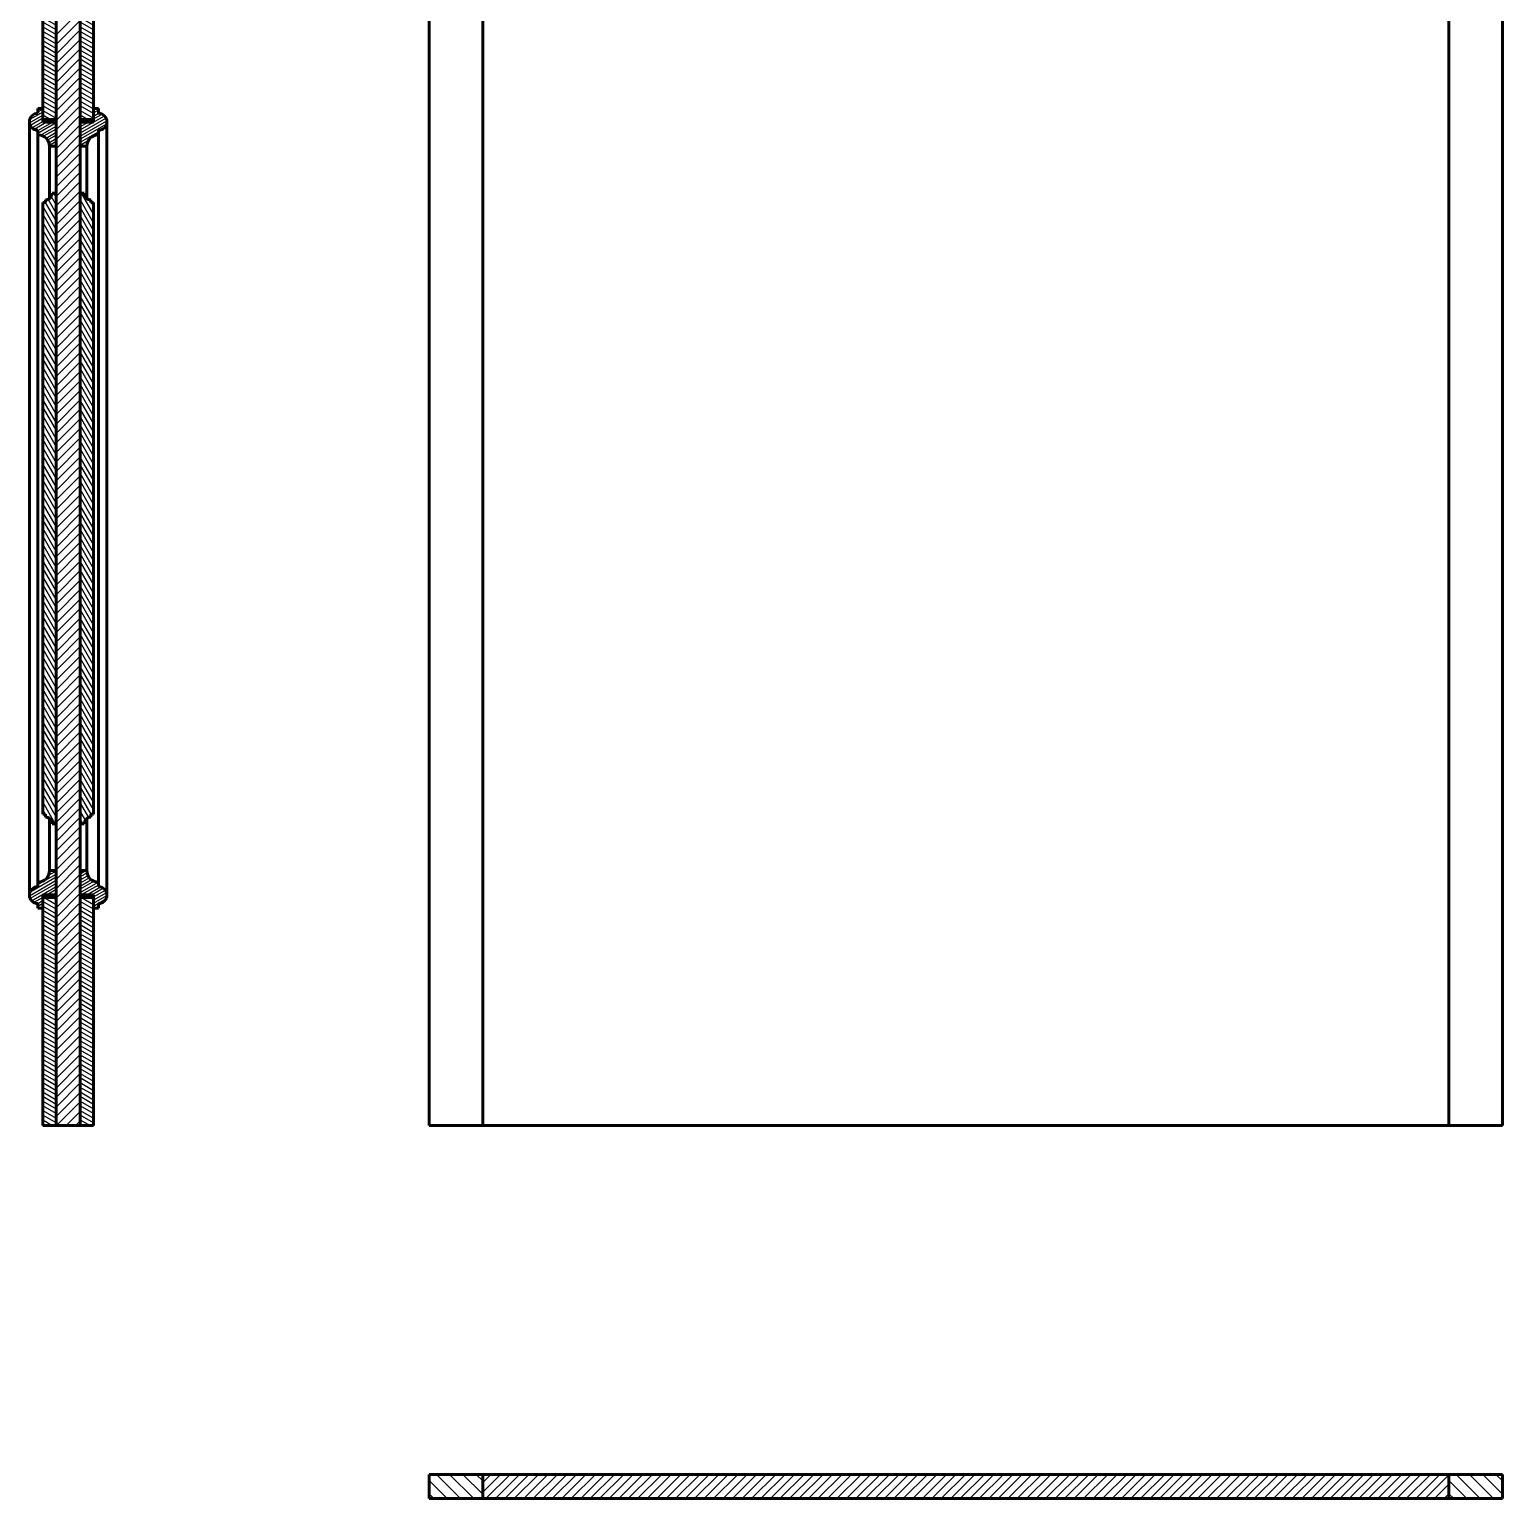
# Model space of a CAD drawing. Header units: inches. Extents: x -4554 to 14101, y -13650 to 2449.
# Drawn here: x 4040 to 5138, y -9878 to -8783 of the extents above; entities that cross this region are included whole.
import ezdxf

# ---------------------------------------------------------------- set-up
doc = ezdxf.new("R2010")
doc.units = ezdxf.units.IN
doc.layers.add('Слой1', color=7, linetype='Continuous')

# ---------------------------------------------------------------- blocks, each defined once
blk = doc.blocks.new('*B201')
at = {"layer": 'Слой1', "linetype": 'Continuous'}
for p, q in [((4078, -8857.9), (4096.1, -8847.4)), ((4088, -8842.9), (4089.5, -8842)), ((4091.5, -8843.2), (4088, -8845.2)), ((4088, -8847.5), (4091.6, -8845.4)), ((4094.4, -8846.1), (4088, -8849.8)), ((4097.3, -8849.1), (4078, -8860.2)), ((4078, -8862.5), (4097.8, -8851.1)), ((4084.2, -8852), (4078, -8855.6)), ((4078, -8853.3), (4080.2, -8852)), ((4097.6, -8853.5), (4078, -8864.8)), ((4078, -8867.1), (4091.5, -8859.3)), ((4084, -8865.9), (4078, -8869.4)), ((4081, -8870), (4083.1, -8868.8))]:
    blk.add_line(p, q, dxfattribs=at)
blk = doc.blocks.new('*B202')
at = {"layer": 'Слой1', "linetype": 'Continuous'}
for p, q in [((4040.2, -8852.6), (4050, -8846.9)), ((4050, -8844.6), (4040.4, -8850.2)), ((4046.5, -8844.3), (4050, -8842.3)), ((4050, -8849.2), (4040.8, -8854.5)), ((4041.9, -8856.2), (4050, -8851.5)), ((4053.2, -8852), (4043.7, -8857.5)), ((4046.5, -8858.2), (4057.2, -8852)), ((4060, -8852.7), (4046.5, -8860.5)), ((4048.4, -8861.7), (4060, -8855)), ((4060, -8857.3), (4050.7, -8862.6)), ((4052.5, -8864), (4060, -8859.6)), ((4060, -8861.9), (4053.7, -8865.5)), ((4054.6, -8867.4), (4060, -8864.2)), ((4060, -8866.5), (4055, -8869.4)), ((4058, -8870), (4060, -8868.8))]:
    blk.add_line(p, q, dxfattribs=at)
blk = doc.blocks.new('*B203')
at = {"layer": 'Слой1', "linetype": 'Continuous'}
for p, q in [((4088, -8748.7), (4078, -8742.9)), ((4078, -8746.4), (4088, -8752.1)), ((4088, -8755.6), (4078, -8749.8)), ((4079, -8740), (4088, -8745.2)), ((4088, -8741.7), (4085, -8740)), ((4078, -8753.3), (4088, -8759.1)), ((4088, -8762.5), (4078, -8756.7)), ((4078, -8760.2), (4088, -8766)), ((4088, -8769.4), (4078, -8763.7)), ((4078, -8767.1), (4088, -8772.9)), ((4088, -8776.4), (4078, -8770.6)), ((4078, -8774.1), (4088, -8779.8)), ((4088, -8783.3), (4078, -8777.5)), ((4078, -8781), (4088, -8786.8)), ((4088, -8790.2), (4078, -8784.5)), ((4078, -8787.9), (4088, -8793.7)), ((4088, -8797.2), (4078, -8791.4)), ((4078, -8794.8), (4088, -8800.6)), ((4088, -8804.1), (4078, -8798.3)), ((4078, -8801.8), (4088, -8807.5)), ((4088, -8811), (4078, -8805.2)), ((4078, -8808.7), (4088, -8814.5)), ((4088, -8817.9), (4078, -8812.2)), ((4078, -8815.6), (4088, -8821.4)), ((4088, -8824.9), (4078, -8819.1)), ((4078, -8822.6), (4088, -8828.3)), ((4088, -8831.8), (4078, -8826)), ((4078, -8829.5), (4088, -8835.3)), ((4088, -8838.7), (4078, -8833)), ((4078, -8836.4), (4088, -8842.2)), ((4088, -8845.7), (4078, -8839.9)), ((4078, -8843.3), (4088, -8849.1)), ((4083.5, -8850), (4078, -8846.8))]:
    blk.add_line(p, q, dxfattribs=at)
blk = doc.blocks.new('*B204')
at = {"layer": 'Слой1', "linetype": 'Continuous'}
for p, q in [((4060, -8748.7), (4050, -8742.9)), ((4050, -8746.4), (4060, -8752.1)), ((4060, -8755.6), (4050, -8749.8)), ((4051, -8740), (4060, -8745.2)), ((4060, -8741.7), (4057, -8740)), ((4050, -8753.3), (4060, -8759.1)), ((4060, -8762.5), (4050, -8756.7)), ((4050, -8760.2), (4060, -8766)), ((4060, -8769.4), (4050, -8763.7)), ((4050, -8767.1), (4060, -8772.9)), ((4060, -8776.4), (4050, -8770.6)), ((4050, -8774.1), (4060, -8779.8)), ((4060, -8783.3), (4050, -8777.5)), ((4050, -8781), (4060, -8786.8)), ((4060, -8790.2), (4050, -8784.5)), ((4050, -8787.9), (4060, -8793.7)), ((4060, -8797.2), (4050, -8791.4)), ((4050, -8794.8), (4060, -8800.6)), ((4060, -8804.1), (4050, -8798.3)), ((4050, -8801.8), (4060, -8807.5)), ((4060, -8811), (4050, -8805.2)), ((4050, -8808.7), (4060, -8814.5)), ((4060, -8817.9), (4050, -8812.2)), ((4050, -8815.6), (4060, -8821.4)), ((4060, -8824.9), (4050, -8819.1)), ((4050, -8822.6), (4060, -8828.3)), ((4060, -8831.8), (4050, -8826)), ((4050, -8829.5), (4060, -8835.3)), ((4060, -8838.7), (4050, -8833)), ((4050, -8836.4), (4060, -8842.2)), ((4060, -8845.7), (4050, -8839.9)), ((4050, -8843.3), (4060, -8849.1)), ((4055.5, -8850), (4050, -8846.8))]:
    blk.add_line(p, q, dxfattribs=at)
blk = doc.blocks.new('*B205')
at = {"layer": 'Слой1', "linetype": 'Continuous'}
for p, q in [((4079, -9430), (4088, -9435.2)), ((4088, -9431.7), (4085, -9430)), ((4088, -9438.7), (4078, -9432.9)), ((4078, -9436.4), (4088, -9442.1)), ((4088, -9445.6), (4078, -9439.8)), ((4078, -9443.3), (4088, -9449.1)), ((4088, -9452.5), (4078, -9446.7)), ((4078, -9450.2), (4088, -9456)), ((4088, -9459.4), (4078, -9453.7)), ((4078, -9457.1), (4088, -9462.9)), ((4088, -9466.4), (4078, -9460.6)), ((4078, -9464.1), (4088, -9469.8)), ((4088, -9473.3), (4078, -9467.5)), ((4078, -9471), (4088, -9476.8)), ((4088, -9480.2), (4078, -9474.5)), ((4078, -9477.9), (4088, -9483.7)), ((4088, -9487.2), (4078, -9481.4)), ((4078, -9484.8), (4088, -9490.6)), ((4088, -9494.1), (4078, -9488.3)), ((4078, -9491.8), (4088, -9497.5)), ((4088, -9501), (4078, -9495.2)), ((4078, -9498.7), (4088, -9504.5)), ((4088, -9507.9), (4078, -9502.2)), ((4078, -9505.6), (4088, -9511.4)), ((4088, -9514.9), (4078, -9509.1)), ((4078, -9512.6), (4088, -9518.3)), ((4088, -9521.8), (4078, -9516)), ((4078, -9519.5), (4088, -9525.3)), ((4088, -9528.7), (4078, -9523)), ((4078, -9526.4), (4088, -9532.2)), ((4088, -9535.7), (4078, -9529.9)), ((4078, -9533.3), (4088, -9539.1)), ((4088, -9542.6), (4078, -9536.8)), ((4078, -9540.3), (4088, -9546)), ((4088, -9549.5), (4078, -9543.7)), ((4078, -9547.2), (4088, -9553)), ((4088, -9556.4), (4078, -9550.7)), ((4078, -9554.1), (4088, -9559.9)), ((4088, -9563.4), (4078, -9557.6)), ((4078, -9561.1), (4088, -9566.8)), ((4088, -9570.3), (4078, -9564.5)), ((4078, -9568), (4088, -9573.8)), ((4088, -9577.2), (4078, -9571.5)), ((4078, -9574.9), (4088, -9580.7)), ((4088, -9584.2), (4078, -9578.4)), ((4078, -9581.8), (4088, -9587.6)), ((4088, -9591.1), (4078, -9585.3)), ((4078, -9588.8), (4088, -9594.5)), ((4088, -9598), (4078, -9592.2)), ((4078, -9595.7), (4085.4, -9600)), ((4079.4, -9600), (4078, -9599.2))]:
    blk.add_line(p, q, dxfattribs=at)
blk = doc.blocks.new('*B206')
at = {"layer": 'Слой1', "linetype": 'Continuous'}
for p, q in [((4051, -9430), (4060, -9435.2)), ((4060, -9431.7), (4057, -9430)), ((4060, -9438.7), (4050, -9432.9)), ((4050, -9436.4), (4060, -9442.1)), ((4060, -9445.6), (4050, -9439.8)), ((4050, -9443.3), (4060, -9449.1)), ((4060, -9452.5), (4050, -9446.7)), ((4050, -9450.2), (4060, -9456)), ((4060, -9459.4), (4050, -9453.7)), ((4050, -9457.1), (4060, -9462.9)), ((4060, -9466.4), (4050, -9460.6)), ((4050, -9464.1), (4060, -9469.8)), ((4060, -9473.3), (4050, -9467.5)), ((4050, -9471), (4060, -9476.8)), ((4060, -9480.2), (4050, -9474.5)), ((4050, -9477.9), (4060, -9483.7)), ((4060, -9487.2), (4050, -9481.4)), ((4050, -9484.8), (4060, -9490.6)), ((4060, -9494.1), (4050, -9488.3)), ((4050, -9491.8), (4060, -9497.5)), ((4060, -9501), (4050, -9495.2)), ((4050, -9498.7), (4060, -9504.5)), ((4060, -9507.9), (4050, -9502.2)), ((4050, -9505.6), (4060, -9511.4)), ((4060, -9514.9), (4050, -9509.1)), ((4050, -9512.6), (4060, -9518.3)), ((4060, -9521.8), (4050, -9516)), ((4050, -9519.5), (4060, -9525.3)), ((4060, -9528.7), (4050, -9523)), ((4050, -9526.4), (4060, -9532.2)), ((4060, -9535.7), (4050, -9529.9)), ((4050, -9533.3), (4060, -9539.1)), ((4060, -9542.6), (4050, -9536.8)), ((4050, -9540.3), (4060, -9546)), ((4060, -9549.5), (4050, -9543.7)), ((4050, -9547.2), (4060, -9553)), ((4060, -9556.4), (4050, -9550.7)), ((4050, -9554.1), (4060, -9559.9)), ((4060, -9563.4), (4050, -9557.6)), ((4050, -9561.1), (4060, -9566.8)), ((4060, -9570.3), (4050, -9564.5)), ((4050, -9568), (4060, -9573.8)), ((4060, -9577.2), (4050, -9571.5)), ((4050, -9574.9), (4060, -9580.7)), ((4060, -9584.2), (4050, -9578.4)), ((4050, -9581.8), (4060, -9587.6)), ((4060, -9591.1), (4050, -9585.3)), ((4050, -9588.8), (4060, -9594.5)), ((4060, -9598), (4050, -9592.2)), ((4050, -9595.7), (4057.4, -9600)), ((4051.4, -9600), (4050, -9599.2))]:
    blk.add_line(p, q, dxfattribs=at)
blk = doc.blocks.new('*B207')
at = {"layer": 'Слой1', "linetype": 'Continuous'}
for p, q in [((4088, -8927), (4078, -8909.7)), ((4078.7, -8905), (4088, -8921)), ((4086, -8911.6), (4085.1, -8909.9)), ((4088, -8915), (4086.3, -8912)), ((4078, -8915.7), (4088, -8933)), ((4088, -8939), (4078, -8921.7)), ((4078, -8927.7), (4088, -8945)), ((4088, -8951), (4078, -8933.7)), ((4078, -8939.7), (4088, -8957)), ((4088, -8963), (4078, -8945.7)), ((4078, -8951.7), (4088, -8969)), ((4088, -8975), (4078, -8957.7)), ((4078, -8963.7), (4088, -8981)), ((4088, -8987), (4078, -8969.7)), ((4078, -8975.7), (4088, -8993)), ((4088, -8999), (4078, -8981.7)), ((4078, -8987.7), (4088, -9005)), ((4088, -9011), (4078, -8993.7)), ((4078, -8999.7), (4088, -9017)), ((4088, -9023), (4078, -9005.7)), ((4078, -9011.7), (4088, -9029)), ((4088, -9035), (4078, -9017.7)), ((4078, -9023.7), (4088, -9041)), ((4088, -9047), (4078, -9029.7)), ((4078, -9035.7), (4088, -9053)), ((4088, -9059), (4078, -9041.7)), ((4078, -9047.7), (4088, -9065)), ((4088, -9071), (4078, -9053.7)), ((4078, -9059.7), (4088, -9077)), ((4088, -9083), (4078, -9065.7)), ((4078, -9071.7), (4088, -9089)), ((4088, -9095), (4078, -9077.7)), ((4078, -9083.7), (4088, -9101)), ((4088, -9107), (4078, -9089.7)), ((4078, -9095.7), (4088, -9113)), ((4088, -9119), (4078, -9101.7)), ((4078, -9107.7), (4088, -9125)), ((4088, -9131), (4078, -9113.7)), ((4078, -9119.7), (4088, -9137)), ((4088, -9143), (4078, -9125.7)), ((4078, -9131.7), (4088, -9149)), ((4088, -9155), (4078, -9137.7)), ((4078, -9143.7), (4088, -9161)), ((4088, -9167), (4078, -9149.7)), ((4078, -9155.7), (4088, -9173)), ((4088, -9179), (4078, -9161.7)), ((4078, -9167.7), (4088, -9185)), ((4088, -9191), (4078, -9173.7)), ((4078, -9179.7), (4088, -9197)), ((4088, -9203), (4078, -9185.7)), ((4078, -9191.7), (4088, -9209)), ((4088, -9215), (4078, -9197.7)), ((4078, -9203.7), (4088, -9221)), ((4088, -9227), (4078, -9209.7)), ((4078, -9215.7), (4088, -9233)), ((4088, -9239), (4078, -9221.7)), ((4078, -9227.7), (4088, -9245)), ((4088, -9251), (4078, -9233.7)), ((4078, -9239.7), (4088, -9257)), ((4088, -9263), (4078, -9245.7)), ((4078, -9251.7), (4088, -9269)), ((4088, -9275), (4078, -9257.7)), ((4078, -9263.7), (4088, -9281)), ((4088, -9287), (4078, -9269.7)), ((4078, -9275.7), (4088, -9293)), ((4088, -9299), (4078, -9281.7)), ((4078, -9287.7), (4088, -9305)), ((4088, -9311), (4078, -9293.7)), ((4078, -9299.7), (4088, -9317)), ((4088, -9323), (4078, -9305.7)), ((4078, -9311.7), (4088, -9329)), ((4088, -9335), (4078, -9317.7)), ((4078, -9323.7), (4088, -9341)), ((4088, -9347), (4078, -9329.7)), ((4078, -9335.7), (4088, -9353)), ((4088, -9359), (4078, -9341.7)), ((4078, -9347.7), (4088, -9365)), ((4086.2, -9368), (4078, -9353.7)), ((4078, -9359.7), (4084.1, -9370.3)), ((4081.8, -9372.3), (4078, -9365.7)), ((4078, -9371.7), (4079.9, -9375))]:
    blk.add_line(p, q, dxfattribs=at)
blk = doc.blocks.new('*B208')
at = {"layer": 'Слой1', "linetype": 'Continuous'}
for p, q in [((4051.9, -8912), (4060, -8926)), ((4060, -8920), (4054, -8909.6)), ((4056.3, -8907.6), (4060, -8914)), ((4060, -8908), (4058.3, -8905)), ((4060, -8932), (4050, -8914.7)), ((4050, -8920.7), (4060, -8938)), ((4060, -8944), (4050, -8926.7)), ((4050, -8932.7), (4060, -8950)), ((4060, -8956), (4050, -8938.7)), ((4050, -8944.7), (4060, -8962)), ((4060, -8968), (4050, -8950.7)), ((4050, -8956.7), (4060, -8974)), ((4060, -8980), (4050, -8962.7)), ((4050, -8968.7), (4060, -8986)), ((4060, -8992), (4050, -8974.7)), ((4050, -8980.7), (4060, -8998)), ((4060, -9004), (4050, -8986.7)), ((4050, -8992.7), (4060, -9010)), ((4060, -9016), (4050, -8998.7)), ((4050, -9004.7), (4060, -9022)), ((4060, -9028), (4050, -9010.7)), ((4050, -9016.7), (4060, -9034)), ((4060, -9040), (4050, -9022.7)), ((4050, -9028.7), (4060, -9046)), ((4060, -9052), (4050, -9034.7)), ((4050, -9040.7), (4060, -9058)), ((4060, -9064), (4050, -9046.7)), ((4050, -9052.7), (4060, -9070)), ((4060, -9076), (4050, -9058.7)), ((4050, -9064.7), (4060, -9082)), ((4060, -9088), (4050, -9070.7)), ((4050, -9076.7), (4060, -9094)), ((4060, -9100), (4050, -9082.7)), ((4050, -9088.7), (4060, -9106)), ((4060, -9112), (4050, -9094.7)), ((4050, -9100.7), (4060, -9118)), ((4060, -9124), (4050, -9106.7)), ((4050, -9112.7), (4060, -9130)), ((4060, -9136), (4050, -9118.7)), ((4050, -9124.7), (4060, -9142)), ((4060, -9148), (4050, -9130.7)), ((4050, -9136.7), (4060, -9154)), ((4060, -9160), (4050, -9142.7)), ((4050, -9148.7), (4060, -9166)), ((4060, -9172), (4050, -9154.7)), ((4050, -9160.7), (4060, -9178)), ((4060, -9184), (4050, -9166.7)), ((4050, -9172.7), (4060, -9190)), ((4060, -9196), (4050, -9178.7)), ((4050, -9184.7), (4060, -9202)), ((4060, -9208), (4050, -9190.7)), ((4050, -9196.7), (4060, -9214)), ((4060, -9220), (4050, -9202.7)), ((4050, -9208.7), (4060, -9226)), ((4060, -9232), (4050, -9214.7)), ((4050, -9220.7), (4060, -9238)), ((4060, -9244), (4050, -9226.7)), ((4050, -9232.7), (4060, -9250)), ((4060, -9256), (4050, -9238.7)), ((4050, -9244.7), (4060, -9262)), ((4060, -9268), (4050, -9250.7)), ((4050, -9256.7), (4060, -9274)), ((4060, -9280), (4050, -9262.7)), ((4050, -9268.7), (4060, -9286)), ((4060, -9292), (4050, -9274.7)), ((4050, -9280.7), (4060, -9298)), ((4060, -9304), (4050, -9286.7)), ((4050, -9292.7), (4060, -9310)), ((4060, -9316), (4050, -9298.7)), ((4050, -9304.7), (4060, -9322)), ((4060, -9328), (4050, -9310.7)), ((4050, -9316.7), (4060, -9334)), ((4060, -9340), (4050, -9322.7)), ((4050, -9328.7), (4060, -9346)), ((4060, -9352), (4050, -9334.7)), ((4050, -9340.7), (4060, -9358)), ((4060, -9364), (4050, -9346.7)), ((4050, -9352.7), (4060, -9370)), ((4059.4, -9375), (4050, -9358.7)), ((4050, -9364.7), (4051.9, -9368)), ((4052, -9368.1), (4053.1, -9370.1))]:
    blk.add_line(p, q, dxfattribs=at)
blk = doc.blocks.new('*B209')
at = {"layer": 'Слой1', "linetype": 'Continuous'}
for p, q in [((4078, -9412.3), (4082, -9410)), ((4083.2, -9411.6), (4078, -9414.6)), ((4078, -9416.9), (4083.8, -9413.6)), ((4084.8, -9415.3), (4078, -9419.2)), ((4078, -9421.5), (4086.3, -9416.7)), ((4088.3, -9417.9), (4078, -9423.9)), ((4078, -9426.2), (4091.3, -9418.5)), ((4091.5, -9420.7), (4078.8, -9428)), ((4082.8, -9428), (4093.1, -9422.1)), ((4095.3, -9423.1), (4086.8, -9428)), ((4088, -9429.6), (4096.7, -9424.6)), ((4097.6, -9426.4), (4088, -9431.9)), ((4088, -9434.2), (4097.8, -9428.6)), ((4097.1, -9431.3), (4088, -9436.6)), ((4089.5, -9438), (4091.5, -9436.8))]:
    blk.add_line(p, q, dxfattribs=at)
blk = doc.blocks.new('*B210')
at = {"layer": 'Слой1', "linetype": 'Continuous'}
for p, q in [((4040.2, -9428.7), (4060, -9417.2)), ((4060, -9414.9), (4040.5, -9426.2)), ((4060, -9419.5), (4040.6, -9430.7)), ((4046.5, -9420.4), (4060, -9412.6)), ((4060, -9410.3), (4054.2, -9413.6)), ((4055, -9410.9), (4056.5, -9410)), ((4041.7, -9432.4), (4060, -9421.8)), ((4050, -9429.9), (4043.3, -9433.8)), ((4060, -9424.1), (4053.3, -9428)), ((4057.3, -9428), (4060, -9426.5)), ((4045.9, -9434.6), (4050, -9432.2)), ((4050, -9434.5), (4046.5, -9436.6)), ((4048, -9438), (4050, -9436.8))]:
    blk.add_line(p, q, dxfattribs=at)
blk = doc.blocks.new('*B211')
at = {"layer": 'Слой1', "linetype": 'Continuous'}
for p, q in [((4078, -8769.1), (4060, -8787.1)), ((4060, -8794.2), (4078, -8776.2)), ((4078, -8783.3), (4060, -8801.3)), ((4060, -8808.4), (4078, -8790.4)), ((4078, -8797.4), (4060, -8815.4)), ((4060, -8822.5), (4078, -8804.5)), ((4078, -8811.6), (4060, -8829.6)), ((4060, -8836.6), (4078, -8818.6)), ((4078, -8825.7), (4060, -8843.7)), ((4060, -8850.8), (4078, -8832.8)), ((4078, -8839.9), (4060, -8857.9)), ((4060, -8864.9), (4078, -8846.9)), ((4078, -8854), (4060, -8872)), ((4060, -8879.1), (4078, -8861.1)), ((4078, -8868.1), (4060, -8886.1)), ((4060, -8893.2), (4078, -8875.2)), ((4078, -8882.3), (4060, -8900.3)), ((4060, -8907.4), (4078, -8889.4)), ((4078, -8896.4), (4060, -8914.4)), ((4060, -8921.5), (4078, -8903.5)), ((4078, -8910.6), (4060, -8928.6)), ((4060, -8935.6), (4078, -8917.6)), ((4078, -8924.7), (4060, -8942.7)), ((4060, -8949.8), (4078, -8931.8)), ((4078, -8938.9), (4060, -8956.9)), ((4060, -8963.9), (4078, -8945.9)), ((4078, -8953), (4060, -8971)), ((4060, -8978.1), (4078, -8960.1)), ((4078, -8967.1), (4060, -8985.1)), ((4060, -8992.2), (4078, -8974.2)), ((4078, -8981.3), (4060, -8999.3)), ((4060, -9006.4), (4078, -8988.4)), ((4078, -8995.4), (4060, -9013.4)), ((4060, -9020.5), (4078, -9002.5)), ((4078, -9009.6), (4060, -9027.6)), ((4060, -9034.6), (4078, -9016.6)), ((4078, -9023.7), (4060, -9041.7)), ((4060, -9048.8), (4078, -9030.8)), ((4078, -9037.9), (4060, -9055.9)), ((4060, -9062.9), (4078, -9044.9)), ((4078, -9052), (4060, -9070)), ((4060, -9077.1), (4078, -9059.1)), ((4078, -9066.1), (4060, -9084.1)), ((4060, -9091.2), (4078, -9073.2)), ((4078, -9080.3), (4060, -9098.3)), ((4060, -9105.3), (4078, -9087.3)), ((4078, -9094.4), (4060, -9112.4)), ((4060, -9119.5), (4078, -9101.5)), ((4078, -9108.6), (4060, -9126.6)), ((4060, -9133.6), (4078, -9115.6)), ((4078, -9122.7), (4060, -9140.7)), ((4060, -9147.8), (4078, -9129.8)), ((4078, -9136.8), (4060, -9154.8)), ((4060, -9161.9), (4078, -9143.9)), ((4078, -9151), (4060, -9169)), ((4060, -9176.1), (4078, -9158.1)), ((4078, -9165.1), (4060, -9183.1)), ((4060, -9190.2), (4078, -9172.2)), ((4078, -9179.3), (4060, -9197.3)), ((4060, -9204.3), (4078, -9186.3)), ((4078, -9193.4), (4060, -9211.4)), ((4060, -9218.5), (4078, -9200.5)), ((4078, -9207.6), (4060, -9225.6)), ((4060, -9232.6), (4078, -9214.6)), ((4078, -9221.7), (4060, -9239.7)), ((4060, -9246.8), (4078, -9228.8)), ((4078, -9235.8), (4060, -9253.8)), ((4060, -9260.9), (4078, -9242.9)), ((4078, -9250), (4060, -9268)), ((4060, -9275.1), (4078, -9257.1)), ((4078, -9264.1), (4060, -9282.1)), ((4060, -9289.2), (4078, -9271.2)), ((4078, -9278.3), (4060, -9296.3)), ((4060, -9303.3), (4078, -9285.3)), ((4078, -9292.4), (4060, -9310.4)), ((4060, -9317.5), (4078, -9299.5)), ((4078, -9306.6), (4060, -9324.6)), ((4060, -9331.6), (4078, -9313.6)), ((4078, -9320.7), (4060, -9338.7)), ((4060, -9345.8), (4078, -9327.8)), ((4078, -9334.8), (4060, -9352.8)), ((4060, -9359.9), (4078, -9341.9)), ((4078, -9349), (4060, -9367)), ((4060, -9374), (4078, -9356)), ((4078, -9363.1), (4060, -9381.1)), ((4060, -9388.2), (4078, -9370.2)), ((4078, -9377.3), (4060, -9395.3)), ((4060, -9402.3), (4078, -9384.3)), ((4078, -9391.4), (4060, -9409.4)), ((4060, -9416.5), (4078, -9398.5)), ((4078, -9405.5), (4060, -9423.5)), ((4060, -9430.6), (4078, -9412.6)), ((4078, -9419.7), (4060, -9437.7)), ((4060, -9444.8), (4078, -9426.8)), ((4078, -9433.8), (4060, -9451.8)), ((4060, -9458.9), (4078, -9440.9)), ((4078, -9448), (4060, -9466)), ((4060, -9473), (4078, -9455)), ((4078, -9462.1), (4060, -9480.1)), ((4060, -9487.2), (4078, -9469.2)), ((4078, -9476.3), (4060, -9494.3)), ((4060, -9501.3), (4078, -9483.3)), ((4078, -9490.4), (4060, -9508.4)), ((4060, -9515.5), (4078, -9497.5)), ((4078, -9504.5), (4060, -9522.5)), ((4060, -9529.6), (4078, -9511.6)), ((4078, -9518.7), (4060, -9536.7)), ((4060, -9543.8), (4078, -9525.8)), ((4078, -9532.8), (4060, -9550.8)), ((4060, -9557.9), (4078, -9539.9)), ((4078, -9547), (4060, -9565)), ((4060, -9572), (4078, -9554)), ((4078, -9561.1), (4060, -9579.1)), ((4060, -9586.2), (4078, -9568.2)), ((4078, -9575.3), (4060, -9593.3)), ((4060.3, -9600), (4078, -9582.3)), ((4078, -9589.4), (4067.4, -9600)), ((4074.5, -9600), (4078, -9596.5))]:
    blk.add_line(p, q, dxfattribs=at)
blk = doc.blocks.new('*B261')
at = {"layer": 'Слой1', "linetype": 'Continuous'}
for p, q in [((4378, -9873.2), (4391.2, -9860)), ((4384.1, -9860), (4378, -9866.1)), ((4398.3, -9860), (4380.3, -9878)), ((4387.4, -9878), (4405.4, -9860)), ((4412.4, -9860), (4394.4, -9878)), ((4401.5, -9878), (4419.5, -9860)), ((4426.6, -9860), (4408.6, -9878)), ((4415.6, -9878), (4433.6, -9860)), ((4440.7, -9860), (4422.7, -9878)), ((4429.8, -9878), (4447.8, -9860)), ((4454.9, -9860), (4436.9, -9878)), ((4443.9, -9878), (4461.9, -9860)), ((4469, -9860), (4451, -9878)), ((4458.1, -9878), (4476.1, -9860)), ((4483.1, -9860), (4465.1, -9878)), ((4472.2, -9878), (4490.2, -9860)), ((4497.3, -9860), (4479.3, -9878)), ((4486.4, -9878), (4504.4, -9860)), ((4511.4, -9860), (4493.4, -9878)), ((4500.5, -9878), (4518.5, -9860)), ((4525.6, -9860), (4507.6, -9878)), ((4514.6, -9878), (4532.6, -9860)), ((4539.7, -9860), (4521.7, -9878)), ((4528.8, -9878), (4546.8, -9860)), ((4553.9, -9860), (4535.9, -9878)), ((4542.9, -9878), (4560.9, -9860)), ((4568, -9860), (4550, -9878)), ((4557.1, -9878), (4575.1, -9860)), ((4582.1, -9860), (4564.1, -9878)), ((4571.2, -9878), (4589.2, -9860)), ((4596.3, -9860), (4578.3, -9878)), ((4585.3, -9878), (4603.3, -9860)), ((4610.4, -9860), (4592.4, -9878)), ((4599.5, -9878), (4617.5, -9860)), ((4624.6, -9860), (4606.6, -9878)), ((4613.6, -9878), (4631.6, -9860)), ((4638.7, -9860), (4620.7, -9878)), ((4627.8, -9878), (4645.8, -9860)), ((4652.8, -9860), (4634.8, -9878)), ((4641.9, -9878), (4659.9, -9860)), ((4667, -9860), (4649, -9878)), ((4656.1, -9878), (4674.1, -9860)), ((4681.1, -9860), (4663.1, -9878)), ((4670.2, -9878), (4688.2, -9860)), ((4695.3, -9860), (4677.3, -9878)), ((4684.3, -9878), (4702.3, -9860)), ((4709.4, -9860), (4691.4, -9878)), ((4698.5, -9878), (4716.5, -9860)), ((4723.6, -9860), (4705.6, -9878)), ((4712.6, -9878), (4730.6, -9860)), ((4737.7, -9860), (4719.7, -9878)), ((4726.8, -9878), (4744.8, -9860)), ((4751.8, -9860), (4733.8, -9878)), ((4740.9, -9878), (4758.9, -9860)), ((4766, -9860), (4748, -9878)), ((4755.1, -9878), (4773.1, -9860)), ((4780.1, -9860), (4762.1, -9878)), ((4769.2, -9878), (4787.2, -9860)), ((4794.3, -9860), (4776.3, -9878)), ((4783.3, -9878), (4801.3, -9860)), ((4808.4, -9860), (4790.4, -9878)), ((4797.5, -9878), (4815.5, -9860)), ((4822.6, -9860), (4804.6, -9878)), ((4811.6, -9878), (4829.6, -9860)), ((4836.7, -9860), (4818.7, -9878)), ((4825.8, -9878), (4843.8, -9860)), ((4850.8, -9860), (4832.8, -9878)), ((4839.9, -9878), (4857.9, -9860)), ((4865, -9860), (4847, -9878)), ((4854, -9878), (4872, -9860)), ((4879.1, -9860), (4861.1, -9878)), ((4868.2, -9878), (4886.2, -9860)), ((4893.3, -9860), (4875.3, -9878)), ((4882.3, -9878), (4900.3, -9860)), ((4907.4, -9860), (4889.4, -9878)), ((4896.5, -9878), (4914.5, -9860)), ((4921.5, -9860), (4903.5, -9878)), ((4910.6, -9878), (4928.6, -9860)), ((4935.7, -9860), (4917.7, -9878)), ((4924.8, -9878), (4942.8, -9860)), ((4949.8, -9860), (4931.8, -9878)), ((4938.9, -9878), (4956.9, -9860)), ((4964, -9860), (4946, -9878)), ((4953, -9878), (4971, -9860)), ((4978.1, -9860), (4960.1, -9878)), ((4967.2, -9878), (4985.2, -9860)), ((4992.3, -9860), (4974.3, -9878)), ((4981.3, -9878), (4999.3, -9860)), ((5006.4, -9860), (4988.4, -9878)), ((4995.5, -9878), (5013.5, -9860)), ((5020.5, -9860), (5002.5, -9878)), ((5009.6, -9878), (5027.6, -9860)), ((5034.7, -9860), (5016.7, -9878)), ((5023.8, -9878), (5041.8, -9860)), ((5048.8, -9860), (5030.8, -9878)), ((5037.9, -9878), (5055.9, -9860)), ((5063, -9860), (5045, -9878)), ((5052, -9878), (5070, -9860)), ((5077.1, -9860), (5059.1, -9878)), ((5066.2, -9878), (5084.2, -9860)), ((5091.3, -9860), (5073.3, -9878)), ((5080.3, -9878), (5098, -9860.3)), ((5098, -9867.4), (5087.4, -9878)), ((5094.5, -9878), (5098, -9874.5))]:
    blk.add_line(p, q, dxfattribs=at)
blk = doc.blocks.new('*B262')
at = {"layer": 'Слой1', "linetype": 'Continuous'}
for p, q in [((5111.5, -9878), (5098, -9864.5)), ((5103.4, -9860), (5121.4, -9878)), ((5131.3, -9878), (5113.3, -9860)), ((5123.2, -9860), (5138, -9874.8)), ((5138, -9864.9), (5133.1, -9860)), ((5098, -9874.4), (5101.6, -9878))]:
    blk.add_line(p, q, dxfattribs=at)
blk = doc.blocks.new('*B263')
at = {"layer": 'Слой1', "linetype": 'Continuous'}
for p, q in [((4351.5, -9878), (4338, -9864.5)), ((4343.4, -9860), (4361.4, -9878)), ((4371.3, -9878), (4353.3, -9860)), ((4363.2, -9860), (4378, -9874.8)), ((4378, -9864.9), (4373.1, -9860)), ((4338, -9874.4), (4341.6, -9878))]:
    blk.add_line(p, q, dxfattribs=at)

msp = doc.modelspace()

# ---------------------------------------------------------------- linework, layer by layer
at = {"layer": 'Слой1', "color": 7, "linetype": 'Continuous', "lineweight": 60}
for p, q in [((4338, -9600), (4338, -7500)), ((4378, -9600), (4378, -7500)), ((5098, -9600), (5098, -7500)), ((5138, -9600), (5138, -7500)), ((4050, -8852), (4050, -8738)), ((4088, -8852), (4088, -8738)), ((4060, -9600), (4060, -8740)), ((4078, -9600), (4078, -8740)), ((4046.5, -8845.4), (4046.5, -8842)), ((4046.5, -8842), (4050, -8842)), ((4050, -8842), (4050, -8852)), ((4091.5, -8842), (4088, -8842)), ((4088, -8842), (4088, -8852)), ((4091.5, -8845.4), (4091.5, -8842)), ((4040.2, -9427.1), (4040.2, -8852.9)), ((4046.5, -8861.5), (4046.5, -8858.1)), ((4060, -8850), (4050, -8850)), ((4050, -8852), (4060, -8852)), ((4078, -8850), (4088, -8850)), ((4088, -8852), (4078, -8852)), ((4091.5, -8861.5), (4091.5, -8858.1)), ((4097.8, -9427.1), (4097.8, -8852.9)), ((4046.5, -9418.5), (4046.5, -8861.5)), ((4055, -8908.9), (4055, -8870)), ((4060, -8870), (4055, -8870)), ((4078, -8870), (4083, -8870)), ((4083, -8908.9), (4083, -8870)), ((4091.5, -9418.5), (4091.5, -8861.5)), ((4050, -9368), (4050, -8912)), ((4050, -8912), (4052, -8912)), ((4052, -8912), (4052, -8910)), ((4057, -8905), (4060, -8905)), ((4081, -8905), (4078, -8905)), ((4086, -8912), (4086, -8910)), ((4088, -8912), (4086, -8912)), ((4088, -9368), (4088, -8912)), ((4050, -9368), (4052, -9368)), ((4052, -9368), (4052, -9370)), ((4055, -9371.1), (4055, -9410)), ((4057, -9375), (4060, -9375)), ((4081, -9375), (4078, -9375)), ((4083, -9371.1), (4083, -9410)), ((4088, -9368), (4086, -9368)), ((4086, -9368), (4086, -9370)), ((4046.5, -9418.5), (4046.5, -9421.9)), ((4060, -9410), (4055, -9410)), ((4078, -9410), (4083, -9410)), ((4091.5, -9418.5), (4091.5, -9421.9)), ((4050, -9600), (4050, -9428)), ((4050, -9438), (4050, -9428)), ((4050, -9428), (4060, -9428)), ((4060, -9430), (4050, -9430)), ((4088, -9428), (4078, -9428)), ((4078, -9430), (4088, -9430)), ((4088, -9600), (4088, -9428)), ((4088, -9438), (4088, -9428)), ((4046.5, -9434.6), (4046.5, -9438)), ((4046.5, -9438), (4050, -9438)), ((4091.5, -9438), (4088, -9438)), ((4091.5, -9434.6), (4091.5, -9438)), ((4088, -9600), (4050, -9600)), ((5138, -9600), (4338, -9600)), ((5138, -9860), (4338, -9860)), ((4338, -9878), (4338, -9860)), ((4378, -9878), (4378, -9860)), ((5098, -9878), (5098, -9860)), ((5138, -9878), (5138, -9860)), ((5138, -9878), (4338, -9878))]:
    msp.add_line(p, q, dxfattribs=at)
for centre, radius, start, end in [((4046.5, -8851.8), 6.35, 90, 270), ((4091.5, -8851.8), 6.35, 270, 450), ((4046.5, -8870), 8.5, 0, 90), ((4091.5, -8870), 8.5, 90, 180), ((4052, -8905), 5, 270, 360.2574), ((4086, -8905), 5, 179.7426, 270), ((4052, -9375), 5, 359.7426, 450), ((4086, -9375), 5, 90, 180.2574), ((4046.5, -9410), 8.5, 270, 360), ((4091.5, -9410), 8.5, 180, 270), ((4046.5, -9428.2), 6.35, 90, 270), ((4091.5, -9428.2), 6.35, 270, 450)]:
    msp.add_arc(centre, radius, start, end, dxfattribs=at)

# ---------------------------------------------------------------- block references
at = {"layer": 'Слой1'}
for name in ['*B211', '*B204', '*B203', '*B202', '*B201', '*B208', '*B207', '*B210', '*B209', '*B206', '*B205', '*B263', '*B261', '*B262']:
    msp.add_blockref(name, (0, 0), dxfattribs=at)

doc.saveas('drawing.dxf')
